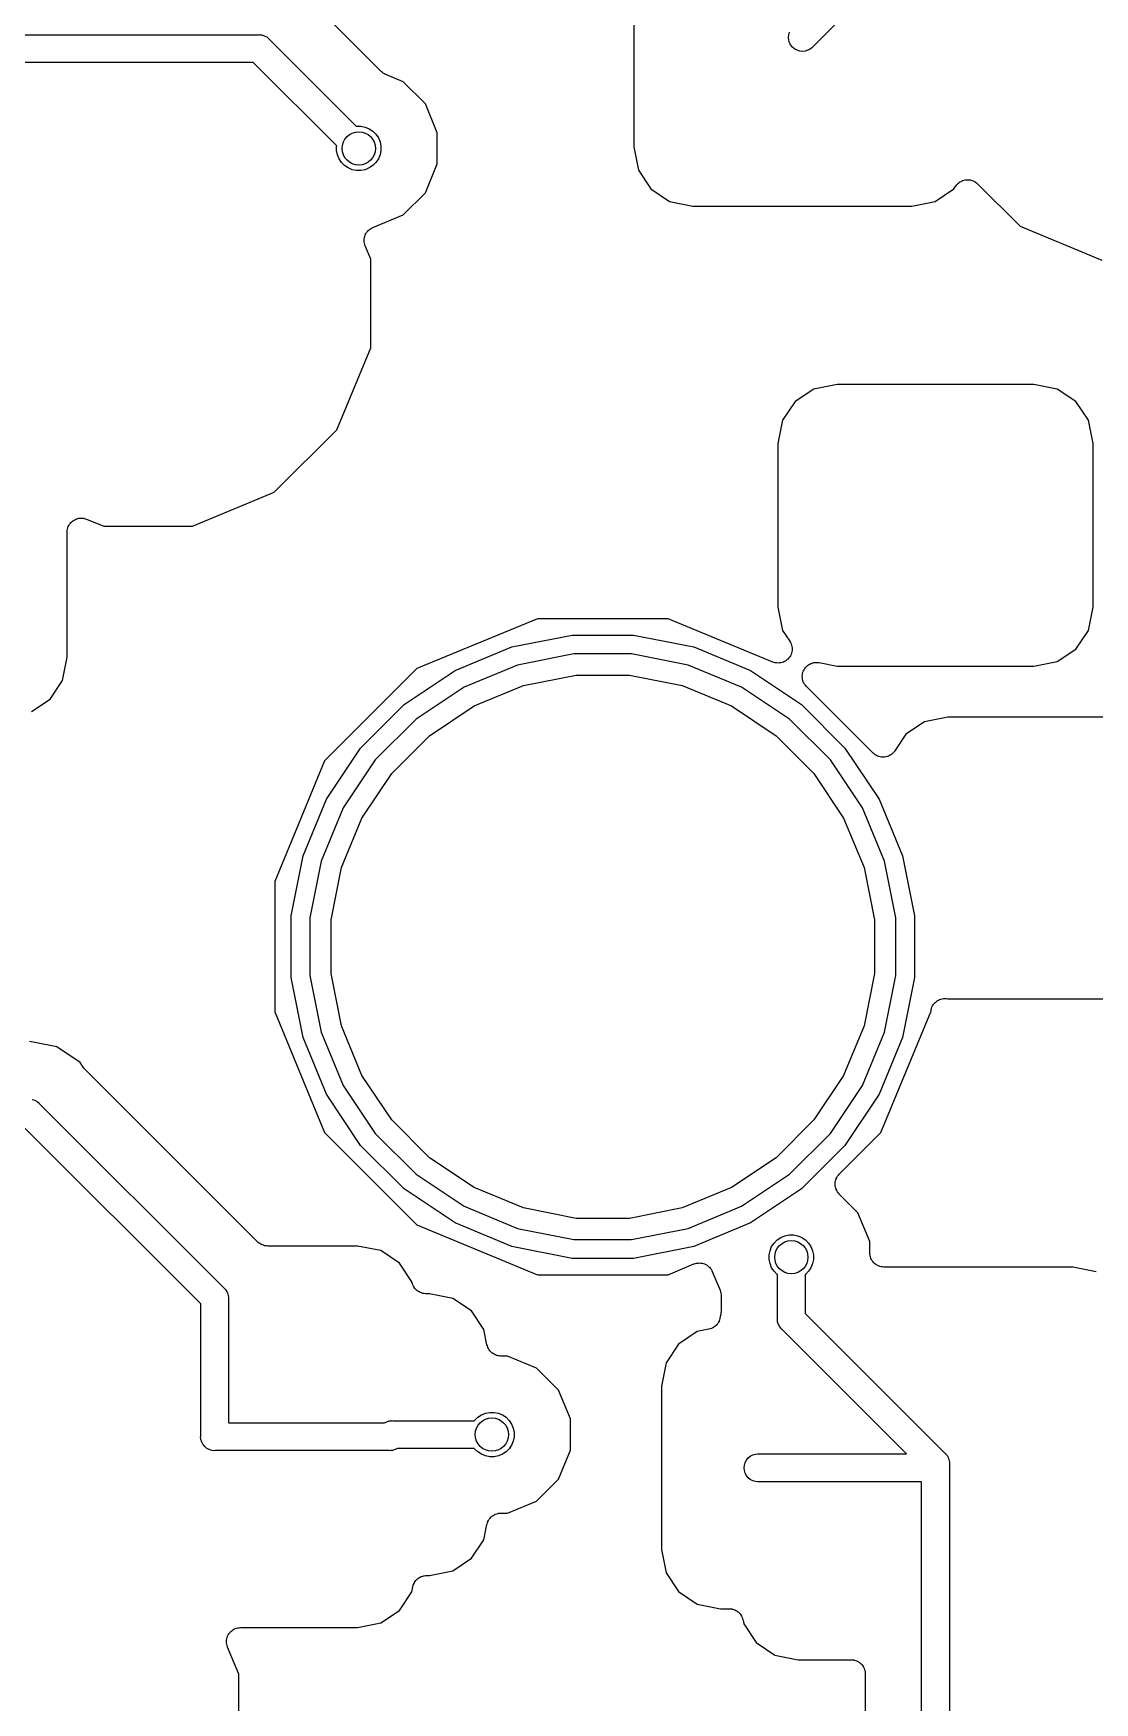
# Model space of a CAD drawing. Extents: x 0.4 to 11.3, y -7.9 to -0.4.
# Drawn here: x 4.9 to 5.277, y -4.111 to -3.518 of the extents above; entities that cross this region are included whole.
import ezdxf

# ---------------------------------------------------------------- set-up
doc = ezdxf.new("R2010")
doc.units = 0
doc.header["$MEASUREMENT"] = 0
doc.layers.add('BLACK', color=7, linetype='CONTINUOUS')

msp = doc.modelspace()

# ---------------------------------------------------------------- linework, layer by layer
at = {"layer": 'BLACK', "linetype": 'CONTINUOUS'}
for p, q in [((5.22378, -3.47609), (5.17654, -3.52334)), ((5.11337, -3.48081), (5.11337, -3.55856)), ((5.02371, -3.53177), (5.00466, -3.51272)), ((4.83489, -3.5187), (4.98007, -3.5187)), ((4.98007, -3.5187), (4.98031, -3.51868)), ((4.98031, -3.51868), (4.98056, -3.5187)), ((4.98056, -3.5187), (4.98056, -3.5187)), ((4.98056, -3.5187), (4.98128, -3.51877)), ((4.98128, -3.51877), (4.98221, -3.51905)), ((4.98221, -3.51905), (4.98306, -3.51951)), ((4.98306, -3.51951), (4.98381, -3.52013)), ((4.98381, -3.52013), (4.98397, -3.52031)), ((4.98397, -3.52031), (5.01486, -3.5512)), ((5.16828, -3.51969), (5.16838, -3.51872)), ((5.16838, -3.52065), (5.16828, -3.51969)), ((5.16838, -3.51872), (5.16866, -3.51779)), ((5.16866, -3.52158), (5.16838, -3.52065)), ((5.16912, -3.52243), (5.16866, -3.52158)), ((5.16973, -3.52318), (5.16912, -3.52243)), ((5.17048, -3.5238), (5.16973, -3.52318)), ((5.17134, -3.52425), (5.17048, -3.5238)), ((5.17226, -3.52454), (5.17134, -3.52425)), ((5.17323, -3.52463), (5.17226, -3.52454)), ((5.17419, -3.52454), (5.17323, -3.52463)), ((5.17512, -3.52425), (5.17419, -3.52454)), ((5.17598, -3.5238), (5.17512, -3.52425)), ((5.17654, -3.52334), (5.17598, -3.5238)), ((4.97828, -3.52854), (4.83668, -3.52854)), ((5.0079, -3.55816), (4.97828, -3.52854)), ((5.02406, -3.53206), (5.02371, -3.53177)), ((5.02441, -3.53235), (5.02406, -3.53206)), ((5.02444, -3.53237), (5.02441, -3.53235)), ((5.02446, -3.53239), (5.02444, -3.53237)), ((5.02486, -3.5326), (5.02446, -3.53239)), ((5.02526, -3.53283), (5.02486, -3.5326)), ((5.02532, -3.53285), (5.02526, -3.53283)), ((5.02533, -3.53285), (5.02532, -3.53285)), ((5.02532, -3.53285), (5.02532, -3.53285)), ((5.02532, -3.53285), (5.02532, -3.53285)), ((5.03154, -3.53542), (5.02533, -3.53285)), ((5.03938, -3.54327), (5.03154, -3.53542)), ((5.04362, -3.55351), (5.03938, -3.54327)), ((5.01486, -3.5512), (5.01497, -3.55118)), ((5.01497, -3.55118), (5.01652, -3.55118)), ((5.01652, -3.55118), (5.01804, -3.55148)), ((5.01804, -3.55148), (5.01948, -3.55208)), ((5.01948, -3.55208), (5.02077, -3.55294)), ((5.02077, -3.55294), (5.02186, -3.55404)), ((5.02186, -3.55404), (5.02273, -3.55533)), ((5.02273, -3.55533), (5.02332, -3.55676)), ((5.04362, -3.5646), (5.04362, -3.55351)), ((5.00787, -3.55828), (5.0079, -3.55816)), ((5.00787, -3.55983), (5.00787, -3.55828)), ((5.00818, -3.56135), (5.00787, -3.55983)), ((5.00877, -3.56278), (5.00818, -3.56135)), ((5.02332, -3.56135), (5.02273, -3.56278)), ((5.02332, -3.55676), (5.02362, -3.55828)), ((5.02362, -3.55983), (5.02332, -3.56135)), ((5.02362, -3.55828), (5.02362, -3.55983)), ((5.11337, -3.55856), (5.11502, -3.56686)), ((5.00963, -3.56407), (5.00877, -3.56278)), ((5.01073, -3.56517), (5.00963, -3.56407)), ((5.01202, -3.56603), (5.01073, -3.56517)), ((5.01345, -3.56663), (5.01202, -3.56603)), ((5.01497, -3.56693), (5.01345, -3.56663)), ((5.01652, -3.56693), (5.01497, -3.56693)), ((5.01804, -3.56663), (5.01652, -3.56693)), ((5.01948, -3.56603), (5.01804, -3.56663)), ((5.02077, -3.56517), (5.01948, -3.56603)), ((5.02186, -3.56407), (5.02077, -3.56517)), ((5.02273, -3.56278), (5.02186, -3.56407)), ((5.03938, -3.57484), (5.04362, -3.5646)), ((5.11502, -3.56686), (5.11944, -3.57347)), ((5.11944, -3.57347), (5.12605, -3.57789)), ((5.2204, -3.57789), (5.22702, -3.57347)), ((5.22702, -3.57347), (5.22774, -3.5724)), ((5.22774, -3.5724), (5.22776, -3.57237)), ((5.22776, -3.57236), (5.22778, -3.57234)), ((5.22776, -3.57237), (5.22776, -3.57236)), ((5.22776, -3.57237), (5.22776, -3.57237)), ((5.22778, -3.57234), (5.22808, -3.57198)), ((5.22808, -3.57198), (5.22838, -3.57162)), ((5.22838, -3.57162), (5.2284, -3.57161)), ((5.2284, -3.57161), (5.22841, -3.57159)), ((5.22841, -3.57159), (5.22877, -3.5713)), ((5.22877, -3.5713), (5.22914, -3.571)), ((5.22914, -3.571), (5.22916, -3.57099)), ((5.22916, -3.57099), (5.22917, -3.57098)), ((5.22917, -3.57098), (5.22959, -3.57077)), ((5.22959, -3.57077), (5.23001, -3.57055)), ((5.23001, -3.57055), (5.23002, -3.57054)), ((5.23002, -3.57054), (5.23003, -3.57053)), ((5.23003, -3.57053), (5.23049, -3.5704)), ((5.23049, -3.5704), (5.23094, -3.57027)), ((5.23094, -3.57027), (5.23096, -3.57027)), ((5.23096, -3.57027), (5.23097, -3.57026)), ((5.23097, -3.57026), (5.23144, -3.57022)), ((5.23144, -3.57022), (5.23191, -3.57018)), ((5.23191, -3.57018), (5.23193, -3.57018)), ((5.23193, -3.57018), (5.23194, -3.57018)), ((5.23194, -3.57018), (5.23241, -3.57023)), ((5.23241, -3.57023), (5.23288, -3.57027)), ((5.23288, -3.57027), (5.2329, -3.57028)), ((5.2329, -3.57028), (5.23291, -3.57028)), ((5.23291, -3.57028), (5.23336, -3.57042)), ((5.23336, -3.57042), (5.23382, -3.57056)), ((5.23382, -3.57056), (5.23383, -3.57057)), ((5.23383, -3.57057), (5.23384, -3.57057)), ((5.23384, -3.57057), (5.23426, -3.5708)), ((5.23426, -3.5708), (5.23468, -3.57102)), ((5.23468, -3.57102), (5.23469, -3.57103)), ((5.23469, -3.57103), (5.2347, -3.57104)), ((5.2347, -3.57104), (5.23506, -3.57134)), ((5.23506, -3.57134), (5.23543, -3.57164)), ((5.23543, -3.57164), (5.25049, -3.5867)), ((5.03154, -3.58269), (5.03938, -3.57484)), ((5.12605, -3.57789), (5.13435, -3.57954)), ((5.13435, -3.57954), (5.21211, -3.57954)), ((5.21211, -3.57954), (5.2204, -3.57789)), ((5.02074, -3.58716), (5.03154, -3.58269)), ((5.01765, -3.59172), (5.0177, -3.59125)), ((5.0177, -3.59125), (5.01775, -3.59078)), ((5.01775, -3.59078), (5.01776, -3.59077)), ((5.01776, -3.59075), (5.0179, -3.5903)), ((5.01776, -3.59077), (5.01776, -3.59075)), ((5.0179, -3.5903), (5.01804, -3.58985)), ((5.01804, -3.58985), (5.01805, -3.58983)), ((5.01805, -3.58982), (5.01827, -3.58941)), ((5.01805, -3.58983), (5.01805, -3.58982)), ((5.01827, -3.58941), (5.0185, -3.58899)), ((5.0185, -3.58899), (5.01851, -3.58898)), ((5.01851, -3.58898), (5.01852, -3.58896)), ((5.01852, -3.58896), (5.01882, -3.5886)), ((5.01882, -3.5886), (5.01912, -3.58824)), ((5.01912, -3.58824), (5.01913, -3.58823)), ((5.01913, -3.58823), (5.01914, -3.58821)), ((5.01914, -3.58821), (5.01951, -3.58792)), ((5.01951, -3.58792), (5.01988, -3.58762)), ((5.01988, -3.58762), (5.01989, -3.58761)), ((5.01989, -3.58761), (5.0199, -3.5876)), ((5.0199, -3.5876), (5.02032, -3.58738)), ((5.02032, -3.58738), (5.02074, -3.58716)), ((5.25049, -3.5867), (5.27955, -3.59874)), ((5.01765, -3.59174), (5.01765, -3.59172)), ((5.01765, -3.59175), (5.01765, -3.59174)), ((5.01769, -3.59222), (5.01765, -3.59175)), ((5.01773, -3.59269), (5.01769, -3.59222)), ((5.01774, -3.59271), (5.01773, -3.59269)), ((5.01774, -3.59272), (5.01774, -3.59271)), ((5.01787, -3.59317), (5.01774, -3.59272)), ((5.018, -3.59363), (5.01787, -3.59317)), ((5.01802, -3.59366), (5.018, -3.59363)), ((5.01803, -3.59369), (5.01802, -3.59366)), ((5.01802, -3.59366), (5.01802, -3.59366)), ((5.01802, -3.59366), (5.01802, -3.59366)), ((5.02, -3.59845), (5.01803, -3.59369)), ((5.02, -3.6299), (5.02, -3.59845)), ((5.00796, -3.65895), (5.02, -3.6299)), ((5.17724, -3.64455), (5.17062, -3.64897)), ((5.18553, -3.6429), (5.17724, -3.64455)), ((5.25541, -3.6429), (5.18553, -3.6429)), ((5.26371, -3.64455), (5.25541, -3.6429)), ((5.27032, -3.64897), (5.26371, -3.64455)), ((5.17062, -3.64897), (5.1662, -3.65558)), ((5.27475, -3.65558), (5.27032, -3.64897)), ((5.1662, -3.65558), (5.16455, -3.66388)), ((5.2764, -3.66388), (5.27475, -3.65558)), ((4.98573, -3.68119), (5.00796, -3.65895)), ((5.16455, -3.66388), (5.16455, -3.72195)), ((5.2764, -3.72195), (5.2764, -3.66388)), ((4.95667, -3.69323), (4.98573, -3.68119)), ((4.9131, -3.6925), (4.9134, -3.69214)), ((4.9134, -3.69214), (4.91371, -3.69177)), ((4.91371, -3.69177), (4.91372, -3.69177)), ((4.91372, -3.69176), (4.91409, -3.69146)), ((4.91372, -3.69177), (4.91372, -3.69176)), ((4.91409, -3.69146), (4.91446, -3.69116)), ((4.91446, -3.69116), (4.91447, -3.69115)), ((4.91447, -3.69115), (4.91448, -3.69114)), ((4.91448, -3.69114), (4.91491, -3.69092)), ((4.91491, -3.69092), (4.91532, -3.6907)), ((4.91532, -3.6907), (4.91534, -3.6907)), ((4.91534, -3.6907), (4.91535, -3.69069)), ((4.91535, -3.69069), (4.9158, -3.69056)), ((4.9158, -3.69056), (4.91626, -3.69042)), ((4.91626, -3.69042), (4.91627, -3.69042)), ((4.91627, -3.69042), (4.91629, -3.69042)), ((4.91629, -3.69042), (4.91676, -3.69037)), ((4.91676, -3.69037), (4.91723, -3.69033)), ((4.91723, -3.69033), (4.91724, -3.69033)), ((4.91724, -3.69033), (4.91726, -3.69033)), ((4.91726, -3.69033), (4.91773, -3.69038)), ((4.91773, -3.69038), (4.9182, -3.69042)), ((4.9182, -3.69042), (4.91821, -3.69043)), ((4.91821, -3.69043), (4.91823, -3.69043)), ((4.91823, -3.69043), (4.91868, -3.69057)), ((4.91868, -3.69057), (4.91914, -3.69071)), ((4.91914, -3.69071), (4.92522, -3.69323)), ((4.91222, -3.69526), (4.91228, -3.69478)), ((4.91222, -3.69528), (4.91222, -3.69526)), ((4.91222, -3.69533), (4.91222, -3.69528)), ((4.91222, -3.69528), (4.91222, -3.69528)), ((4.91222, -3.69528), (4.91222, -3.69528)), ((4.91222, -3.73967), (4.91222, -3.69533)), ((4.91228, -3.69478), (4.91233, -3.69431)), ((4.91233, -3.69429), (4.91247, -3.69384)), ((4.91233, -3.6943), (4.91233, -3.69429)), ((4.91233, -3.69431), (4.91233, -3.6943)), ((4.91247, -3.69384), (4.91262, -3.69338)), ((4.91262, -3.69337), (4.91263, -3.69336)), ((4.91262, -3.69338), (4.91262, -3.69337)), ((4.91263, -3.69336), (4.91285, -3.69294)), ((4.91285, -3.69294), (4.91308, -3.69252)), ((4.91308, -3.69252), (4.91309, -3.69251)), ((4.91309, -3.69251), (4.9131, -3.6925)), ((4.92522, -3.69323), (4.95667, -3.69323)), ((5.16455, -3.72195), (5.1662, -3.73024)), ((5.27475, -3.73024), (5.2764, -3.72195)), ((5.0792, -3.72606), (5.03639, -3.74379)), ((5.12553, -3.72606), (5.0792, -3.72606)), ((5.16267, -3.74145), (5.12553, -3.72606)), ((5.07008, -3.73611), (5.09146, -3.73186)), ((5.09146, -3.73186), (5.11326, -3.73186)), ((5.11326, -3.73186), (5.13464, -3.73611)), ((5.1662, -3.73024), (5.16874, -3.73405)), ((5.27032, -3.73686), (5.27475, -3.73024)), ((4.91057, -3.74796), (4.91222, -3.73967)), ((5.04994, -3.74445), (5.07008, -3.73611)), ((5.09212, -3.73852), (5.07203, -3.74251)), ((5.11261, -3.73852), (5.09212, -3.73852)), ((5.1327, -3.74251), (5.11261, -3.73852)), ((5.13464, -3.73611), (5.15478, -3.74445)), ((5.16872, -3.73964), (5.16841, -3.74001)), ((5.16873, -3.73963), (5.16872, -3.73964)), ((5.16872, -3.73964), (5.16872, -3.73964)), ((5.16896, -3.73921), (5.16873, -3.73963)), ((5.16874, -3.73405), (5.16877, -3.7341)), ((5.16877, -3.7341), (5.16878, -3.7341)), ((5.16878, -3.7341), (5.16878, -3.7341)), ((5.16878, -3.7341), (5.16878, -3.73411)), ((5.16878, -3.73411), (5.16901, -3.73455)), ((5.16919, -3.73879), (5.16896, -3.73921)), ((5.16901, -3.73455), (5.16923, -3.73497)), ((5.16933, -3.73832), (5.16919, -3.73878)), ((5.16919, -3.73878), (5.16919, -3.73878)), ((5.16919, -3.73878), (5.16919, -3.73879)), ((5.16923, -3.73497), (5.16923, -3.73497)), ((5.16923, -3.73497), (5.16923, -3.73498)), ((5.16923, -3.73498), (5.16937, -3.73544)), ((5.16948, -3.73786), (5.16933, -3.73832)), ((5.16937, -3.73544), (5.1695, -3.7359)), ((5.16953, -3.73737), (5.16948, -3.73784)), ((5.16948, -3.73784), (5.16948, -3.73785)), ((5.16948, -3.73785), (5.16948, -3.73786)), ((5.1695, -3.7359), (5.1695, -3.73591)), ((5.1695, -3.73591), (5.1695, -3.73591)), ((5.1695, -3.73591), (5.16954, -3.73639)), ((5.16959, -3.73689), (5.16953, -3.73737)), ((5.16954, -3.73639), (5.16959, -3.73687)), ((5.16959, -3.73687), (5.16959, -3.73688)), ((5.16959, -3.73688), (5.16959, -3.73689)), ((5.26371, -3.74128), (5.27032, -3.73686)), ((5.03639, -3.74379), (5.00363, -3.77655)), ((5.03182, -3.75656), (5.04994, -3.74445)), ((5.07203, -3.74251), (5.0531, -3.75035)), ((5.15163, -3.75035), (5.1327, -3.74251)), ((5.15478, -3.74445), (5.17291, -3.75656)), ((5.16314, -3.74159), (5.16267, -3.74145)), ((5.16359, -3.74173), (5.16314, -3.74159)), ((5.1636, -3.74173), (5.16359, -3.74173)), ((5.16361, -3.74173), (5.1636, -3.74173)), ((5.16408, -3.74178), (5.16361, -3.74173)), ((5.16456, -3.74183), (5.16408, -3.74178)), ((5.16457, -3.74183), (5.16456, -3.74183)), ((5.16458, -3.74183), (5.16457, -3.74183)), ((5.16505, -3.74178), (5.16458, -3.74183)), ((5.16554, -3.74174), (5.16505, -3.74178)), ((5.16555, -3.74174), (5.16554, -3.74174)), ((5.16554, -3.74174), (5.16554, -3.74174)), ((5.16601, -3.7416), (5.16555, -3.74174)), ((5.16647, -3.74146), (5.16601, -3.7416)), ((5.16648, -3.74146), (5.16647, -3.74146)), ((5.1669, -3.74123), (5.16648, -3.74146)), ((5.16648, -3.74146), (5.16648, -3.74146)), ((5.16734, -3.74101), (5.1669, -3.74123)), ((5.16735, -3.741), (5.16734, -3.741)), ((5.16734, -3.741), (5.16734, -3.74101)), ((5.16772, -3.74069), (5.16735, -3.741)), ((5.16809, -3.74039), (5.16772, -3.74069)), ((5.1681, -3.74039), (5.16809, -3.74039)), ((5.16841, -3.74001), (5.1681, -3.74038)), ((5.1681, -3.74038), (5.1681, -3.74039)), ((5.17323, -3.74603), (5.17328, -3.74556)), ((5.17328, -3.74554), (5.17342, -3.74509)), ((5.17328, -3.74555), (5.17328, -3.74554)), ((5.17328, -3.74556), (5.17328, -3.74555)), ((5.17342, -3.74509), (5.17357, -3.74462)), ((5.17357, -3.74461), (5.1738, -3.74419)), ((5.17357, -3.74462), (5.17357, -3.74461)), ((5.17357, -3.74462), (5.17357, -3.74462)), ((5.1738, -3.74419), (5.17403, -3.74377)), ((5.17403, -3.74376), (5.17404, -3.74375)), ((5.17403, -3.74377), (5.17403, -3.74376)), ((5.17404, -3.74375), (5.17435, -3.74338)), ((5.17435, -3.74338), (5.17465, -3.74301)), ((5.17465, -3.74301), (5.17466, -3.74301)), ((5.17466, -3.743), (5.17505, -3.74269)), ((5.17466, -3.74301), (5.17466, -3.743)), ((5.17505, -3.74269), (5.17541, -3.7424)), ((5.17541, -3.7424), (5.17542, -3.74239)), ((5.17542, -3.74239), (5.17585, -3.74217)), ((5.17542, -3.74239), (5.17542, -3.74239)), ((5.17585, -3.74217), (5.17627, -3.74194)), ((5.17627, -3.74194), (5.17628, -3.74194)), ((5.17628, -3.74194), (5.17674, -3.7418)), ((5.17628, -3.74194), (5.17628, -3.74194)), ((5.17674, -3.7418), (5.17721, -3.74166)), ((5.17721, -3.74166), (5.17721, -3.74166)), ((5.17721, -3.74166), (5.17722, -3.74166)), ((5.17722, -3.74166), (5.1777, -3.74161)), ((5.1777, -3.74161), (5.17818, -3.74156)), ((5.17818, -3.74156), (5.17818, -3.74157)), ((5.17818, -3.74157), (5.17819, -3.74157)), ((5.17819, -3.74157), (5.17867, -3.74161)), ((5.17867, -3.74161), (5.17915, -3.74166)), ((5.17915, -3.74166), (5.18553, -3.74293)), ((5.18553, -3.74293), (5.25541, -3.74293)), ((5.25541, -3.74293), (5.26371, -3.74128)), ((4.90615, -3.75458), (4.91057, -3.74796)), ((5.0531, -3.75035), (5.03606, -3.76173)), ((5.05667, -3.75704), (5.07423, -3.74977)), ((5.07423, -3.74977), (5.09286, -3.74606)), ((5.09286, -3.74606), (5.11186, -3.74606)), ((5.11186, -3.74606), (5.1305, -3.74977)), ((5.1305, -3.74977), (5.14805, -3.75704)), ((5.16866, -3.76173), (5.15163, -3.75035)), ((5.17317, -3.74651), (5.17323, -3.74603)), ((5.17317, -3.74652), (5.17317, -3.74651)), ((5.17317, -3.74653), (5.17317, -3.74652)), ((5.17322, -3.747), (5.17317, -3.74653)), ((5.17326, -3.74748), (5.17322, -3.747)), ((5.17326, -3.74749), (5.17326, -3.74748)), ((5.17326, -3.7475), (5.17326, -3.74749)), ((5.1734, -3.74796), (5.17326, -3.7475)), ((5.17353, -3.74842), (5.1734, -3.74796)), ((5.17353, -3.74843), (5.17353, -3.74842)), ((5.17354, -3.74843), (5.17353, -3.74843)), ((5.17376, -3.74886), (5.17354, -3.74843)), ((5.17398, -3.74929), (5.17376, -3.74886)), ((5.17399, -3.7493), (5.17398, -3.74929)), ((5.17398, -3.74929), (5.17398, -3.74929)), ((5.17428, -3.74967), (5.17399, -3.7493)), ((5.17459, -3.75005), (5.17428, -3.74967)), ((5.1746, -3.75006), (5.17459, -3.75005)), ((5.17464, -3.7501), (5.1746, -3.75006)), ((5.1746, -3.75006), (5.1746, -3.75006)), ((5.1746, -3.75006), (5.1746, -3.75006)), ((5.19832, -3.77378), (5.17464, -3.7501)), ((4.89954, -3.759), (4.90615, -3.75458)), ((5.0164, -3.77198), (5.03182, -3.75656)), ((5.04087, -3.7676), (5.05667, -3.75704)), ((5.14805, -3.75704), (5.16385, -3.7676)), ((5.17291, -3.75656), (5.18832, -3.77198)), ((5.03606, -3.76173), (5.02158, -3.77622)), ((5.18315, -3.77622), (5.16866, -3.76173)), ((5.21661, -3.76266), (5.20999, -3.76708)), ((5.2249, -3.76101), (5.21661, -3.76266)), ((5.29478, -3.76101), (5.2249, -3.76101)), ((5.02744, -3.78103), (5.04087, -3.7676)), ((5.16385, -3.7676), (5.17729, -3.78103)), ((5.20999, -3.76708), (5.20601, -3.77303)), ((5.00429, -3.7901), (5.0164, -3.77198)), ((5.18832, -3.77198), (5.20043, -3.7901)), ((5.19868, -3.77408), (5.19832, -3.77378)), ((5.19905, -3.77439), (5.19868, -3.77408)), ((5.19906, -3.77439), (5.19905, -3.77439)), ((5.19908, -3.7744), (5.19906, -3.77439)), ((5.19949, -3.77463), (5.19908, -3.7744)), ((5.19991, -3.77485), (5.19949, -3.77463)), ((5.19992, -3.77486), (5.19991, -3.77485)), ((5.19994, -3.77487), (5.19992, -3.77486)), ((5.20039, -3.775), (5.19994, -3.77487)), ((5.20084, -3.77514), (5.20039, -3.775)), ((5.20085, -3.77515), (5.20084, -3.77514)), ((5.20087, -3.77515), (5.20085, -3.77515)), ((5.20135, -3.7752), (5.20087, -3.77515)), ((5.20181, -3.77525), (5.20135, -3.7752)), ((5.20182, -3.77525), (5.20181, -3.77525)), ((5.20184, -3.77525), (5.20182, -3.77525)), ((5.20232, -3.7752), (5.20184, -3.77525)), ((5.20278, -3.77516), (5.20232, -3.7752)), ((5.2028, -3.77516), (5.20278, -3.77516)), ((5.20281, -3.77516), (5.2028, -3.77516)), ((5.20327, -3.77502), (5.20281, -3.77516)), ((5.20372, -3.77489), (5.20327, -3.77502)), ((5.20373, -3.77488), (5.20372, -3.77489)), ((5.20375, -3.77488), (5.20373, -3.77488)), ((5.20417, -3.77466), (5.20375, -3.77488)), ((5.20458, -3.77444), (5.20417, -3.77466)), ((5.2046, -3.77443), (5.20458, -3.77444)), ((5.20461, -3.77442), (5.2046, -3.77443)), ((5.20498, -3.77412), (5.20461, -3.77442)), ((5.20535, -3.77383), (5.20498, -3.77412)), ((5.20536, -3.77382), (5.20535, -3.77383)), ((5.20537, -3.77381), (5.20536, -3.77382)), ((5.20567, -3.77344), (5.20537, -3.77381)), ((5.20598, -3.77308), (5.20567, -3.77344)), ((5.20599, -3.77306), (5.20598, -3.77308)), ((5.20601, -3.77303), (5.20599, -3.77306)), ((5.20599, -3.77306), (5.20599, -3.77306)), ((5.20599, -3.77306), (5.20599, -3.77306)), ((5.00363, -3.77655), (4.98591, -3.81936)), ((5.02158, -3.77622), (5.0102, -3.79326)), ((5.01688, -3.79683), (5.02744, -3.78103)), ((5.17729, -3.78103), (5.18784, -3.79683)), ((5.19453, -3.79326), (5.18315, -3.77622)), ((4.99595, -3.81024), (5.00429, -3.7901)), ((5.20043, -3.7901), (5.20877, -3.81024)), ((5.0102, -3.79326), (5.00236, -3.81218)), ((5.00961, -3.81438), (5.01688, -3.79683)), ((5.18784, -3.79683), (5.19511, -3.81438)), ((5.20237, -3.81218), (5.19453, -3.79326)), ((4.9917, -3.83162), (4.99595, -3.81024)), ((5.20877, -3.81024), (5.21303, -3.83162)), ((5.00236, -3.81218), (4.99836, -3.83228)), ((5.00591, -3.83302), (5.00961, -3.81438)), ((5.19511, -3.81438), (5.19882, -3.83302)), ((5.20637, -3.83228), (5.20237, -3.81218)), ((4.98591, -3.81936), (4.98591, -3.86568)), ((4.9917, -3.85342), (4.9917, -3.83162)), ((4.99836, -3.83228), (4.99836, -3.85276)), ((5.00591, -3.85202), (5.00591, -3.83302)), ((5.19882, -3.83302), (5.19882, -3.85202)), ((5.20637, -3.85276), (5.20637, -3.83228)), ((5.21303, -3.83162), (5.21303, -3.85342)), ((5.00961, -3.87066), (5.00591, -3.85202)), ((5.19882, -3.85202), (5.19511, -3.87066)), ((4.99595, -3.8748), (4.9917, -3.85342)), ((4.99836, -3.85276), (5.00236, -3.87286)), ((5.20237, -3.87286), (5.20637, -3.85276)), ((5.21303, -3.85342), (5.20877, -3.8748)), ((5.21907, -3.86443), (5.21921, -3.86398)), ((5.21921, -3.86398), (5.21922, -3.86397)), ((5.21922, -3.86395), (5.21945, -3.86354)), ((5.21922, -3.86397), (5.21922, -3.86395)), ((5.21945, -3.86354), (5.21968, -3.86312)), ((5.21968, -3.86312), (5.21969, -3.86311)), ((5.21969, -3.8631), (5.22, -3.86274)), ((5.21969, -3.86311), (5.21969, -3.8631)), ((5.22, -3.86274), (5.2203, -3.86237)), ((5.2203, -3.86237), (5.22031, -3.86236)), ((5.22031, -3.86236), (5.22032, -3.86235)), ((5.22032, -3.86235), (5.22069, -3.86205)), ((5.22069, -3.86205), (5.22106, -3.86176)), ((5.22106, -3.86176), (5.22107, -3.86175)), ((5.22107, -3.86175), (5.22108, -3.86174)), ((5.22108, -3.86174), (5.2215, -3.86152)), ((5.2215, -3.86152), (5.22192, -3.8613)), ((5.22192, -3.8613), (5.22193, -3.86129)), ((5.22193, -3.86129), (5.22195, -3.86129)), ((5.22195, -3.86129), (5.2224, -3.86116)), ((5.2224, -3.86116), (5.22285, -3.86102)), ((5.22285, -3.86102), (5.22287, -3.86102)), ((5.22287, -3.86102), (5.22288, -3.86101)), ((5.22288, -3.86101), (5.22335, -3.86097)), ((5.22335, -3.86097), (5.22382, -3.86092)), ((5.22382, -3.86092), (5.22384, -3.86092)), ((5.22384, -3.86092), (5.22385, -3.86092)), ((5.22385, -3.86092), (5.22432, -3.86097)), ((5.22432, -3.86097), (5.22479, -3.86102)), ((5.22479, -3.86102), (5.2249, -3.86104)), ((5.2249, -3.86104), (5.29478, -3.86104)), ((4.98591, -3.86568), (5.00363, -3.90849)), ((5.20109, -3.90849), (5.21885, -3.86562)), ((5.21885, -3.86562), (5.21887, -3.86538)), ((5.21887, -3.86538), (5.21892, -3.86491)), ((5.21892, -3.86491), (5.21893, -3.8649)), ((5.21893, -3.86488), (5.21907, -3.86443)), ((5.21893, -3.8649), (5.21893, -3.86488)), ((4.90079, -3.87656), (4.89882, -3.87617)), ((5.00429, -3.89494), (4.99595, -3.8748)), ((5.00236, -3.87286), (5.0102, -3.89178)), ((5.01688, -3.88821), (5.00961, -3.87066)), ((5.19511, -3.87066), (5.18784, -3.88821)), ((5.19453, -3.89178), (5.20237, -3.87286)), ((5.20877, -3.8748), (5.20043, -3.89494)), ((4.90854, -3.8781), (4.90079, -3.87656)), ((4.90079, -3.87656), (4.90079, -3.87656)), ((4.91679, -3.88361), (4.90854, -3.8781)), ((4.9179, -3.88528), (4.91679, -3.88361)), ((4.91819, -3.88563), (4.9179, -3.88528)), ((4.91848, -3.88599), (4.91819, -3.88563)), ((4.91852, -3.88604), (4.91848, -3.88599)), ((4.97983, -3.94734), (4.91852, -3.88604)), ((5.0102, -3.89178), (5.02158, -3.90882)), ((5.02744, -3.90401), (5.01688, -3.88821)), ((5.18784, -3.88821), (5.17729, -3.90401)), ((5.18315, -3.90882), (5.19453, -3.89178)), ((4.89978, -3.89672), (4.90071, -3.89701)), ((4.90071, -3.89701), (4.90157, -3.89746)), ((4.90157, -3.89746), (4.90232, -3.89808)), ((4.90232, -3.89808), (4.90247, -3.89827)), ((4.90247, -3.89827), (4.96788, -3.96367)), ((5.0164, -3.91306), (5.00429, -3.89494)), ((5.20043, -3.89494), (5.18832, -3.91306)), ((5.04087, -3.91744), (5.02744, -3.90401)), ((5.17729, -3.90401), (5.16385, -3.91744)), ((4.95965, -3.96936), (4.89678, -3.9065)), ((5.00363, -3.90849), (5.03639, -3.94125)), ((5.02158, -3.90882), (5.03606, -3.9233)), ((5.16866, -3.9233), (5.18315, -3.90882)), ((5.1863, -3.92328), (5.20109, -3.90849)), ((5.03182, -3.92848), (5.0164, -3.91306)), ((5.05667, -3.928), (5.04087, -3.91744)), ((5.16385, -3.91744), (5.14805, -3.928)), ((5.18832, -3.91306), (5.17291, -3.92848)), ((5.03606, -3.9233), (5.0531, -3.93469)), ((5.15163, -3.93469), (5.16866, -3.9233)), ((5.186, -3.92364), (5.1863, -3.92328)), ((5.04994, -3.94059), (5.03182, -3.92848)), ((5.07423, -3.93527), (5.05667, -3.928)), ((5.14805, -3.928), (5.1305, -3.93527)), ((5.17291, -3.92848), (5.15478, -3.94059)), ((5.18484, -3.92676), (5.18489, -3.92629)), ((5.18484, -3.92678), (5.18484, -3.92676)), ((5.18484, -3.92679), (5.18484, -3.92678)), ((5.18488, -3.92726), (5.18484, -3.92679)), ((5.18492, -3.92773), (5.18488, -3.92726)), ((5.18489, -3.92629), (5.18494, -3.92582)), ((5.18493, -3.92775), (5.18492, -3.92773)), ((5.18493, -3.92776), (5.18493, -3.92775)), ((5.18506, -3.92821), (5.18493, -3.92776)), ((5.18494, -3.92579), (5.18508, -3.92534)), ((5.18494, -3.92581), (5.18494, -3.92579)), ((5.18494, -3.92582), (5.18494, -3.92581)), ((5.18519, -3.92867), (5.18506, -3.92821)), ((5.18508, -3.92534), (5.18522, -3.92489)), ((5.1852, -3.92868), (5.18519, -3.92867)), ((5.18521, -3.9287), (5.1852, -3.92868)), ((5.18543, -3.92912), (5.18521, -3.9287)), ((5.18522, -3.92489), (5.18523, -3.92487)), ((5.18523, -3.92486), (5.18546, -3.92444)), ((5.18523, -3.92487), (5.18523, -3.92486)), ((5.18564, -3.92953), (5.18543, -3.92912)), ((5.18546, -3.92444), (5.18568, -3.92403)), ((5.18565, -3.92955), (5.18564, -3.92953)), ((5.18568, -3.92403), (5.18569, -3.92402)), ((5.18569, -3.92402), (5.1857, -3.924)), ((5.1857, -3.924), (5.186, -3.92364)), ((5.0531, -3.93469), (5.07203, -3.94253)), ((5.09286, -3.93898), (5.07423, -3.93527)), ((5.1305, -3.93527), (5.11186, -3.93898)), ((5.1327, -3.94253), (5.15163, -3.93469)), ((5.18566, -3.92956), (5.18565, -3.92955)), ((5.18596, -3.92993), (5.18566, -3.92956)), ((5.18625, -3.9303), (5.18596, -3.92993)), ((5.18628, -3.93032), (5.18625, -3.9303)), ((5.1863, -3.93035), (5.18628, -3.93032)), ((5.18628, -3.93032), (5.18628, -3.93032)), ((5.18628, -3.93032), (5.18628, -3.93032)), ((5.19292, -3.93697), (5.1863, -3.93035)), ((5.03639, -3.94125), (5.0792, -3.95898)), ((5.07008, -3.94893), (5.04994, -3.94059)), ((5.11186, -3.93898), (5.09286, -3.93898)), ((5.15478, -3.94059), (5.13464, -3.94893)), ((5.19717, -3.94721), (5.19292, -3.93697)), ((5.07203, -3.94253), (5.09212, -3.94652)), ((5.09212, -3.94652), (5.11261, -3.94652)), ((5.11261, -3.94652), (5.1327, -3.94253)), ((5.16318, -3.94774), (5.16427, -3.94664)), ((5.16427, -3.94664), (5.16556, -3.94578)), ((5.16556, -3.94578), (5.16699, -3.94518)), ((5.16699, -3.94518), (5.16852, -3.94488)), ((5.16852, -3.94488), (5.17007, -3.94488)), ((5.17007, -3.94488), (5.17159, -3.94518)), ((5.17159, -3.94518), (5.17302, -3.94578)), ((5.17302, -3.94578), (5.17431, -3.94664)), ((5.17431, -3.94664), (5.17541, -3.94774)), ((5.19717, -3.95128), (5.19717, -3.94721)), ((4.98018, -3.94763), (4.97983, -3.94734)), ((4.98054, -3.94793), (4.98018, -3.94763)), ((4.98056, -3.94794), (4.98054, -3.94793)), ((4.98058, -3.94796), (4.98056, -3.94794)), ((4.98099, -3.94817), (4.98058, -3.94796)), ((4.98139, -3.9484), (4.98099, -3.94817)), ((4.98142, -3.94841), (4.98139, -3.9484)), ((4.98144, -3.94842), (4.98142, -3.94841)), ((4.98188, -3.94855), (4.98144, -3.94842)), ((4.98232, -3.94869), (4.98188, -3.94855)), ((4.98235, -3.9487), (4.98232, -3.94869)), ((4.98237, -3.9487), (4.98235, -3.9487)), ((4.98283, -3.94875), (4.98237, -3.9487)), ((4.98329, -3.9488), (4.98283, -3.94875)), ((4.98334, -3.9488), (4.98329, -3.9488)), ((4.98336, -3.9488), (4.98334, -3.9488)), ((4.98334, -3.9488), (4.98334, -3.9488)), ((4.98334, -3.9488), (4.98334, -3.9488)), ((5.01526, -3.9488), (4.98336, -3.9488)), ((5.02355, -3.95045), (5.01526, -3.9488)), ((5.03017, -3.95487), (5.02355, -3.95045)), ((5.09146, -3.95318), (5.07008, -3.94893)), ((5.11326, -3.95318), (5.09146, -3.95318)), ((5.13464, -3.94893), (5.11326, -3.95318)), ((5.16142, -3.95198), (5.16172, -3.95046)), ((5.16142, -3.95353), (5.16142, -3.95198)), ((5.16172, -3.95046), (5.16231, -3.94903)), ((5.16231, -3.94903), (5.16318, -3.94774)), ((5.17541, -3.94774), (5.17627, -3.94903)), ((5.17627, -3.94903), (5.17686, -3.95046)), ((5.17686, -3.95046), (5.17717, -3.95198)), ((5.17717, -3.95198), (5.17717, -3.95353)), ((5.19721, -3.95175), (5.19717, -3.95128)), ((5.19725, -3.95222), (5.19721, -3.95175)), ((5.19726, -3.95224), (5.19725, -3.95222)), ((5.19726, -3.95225), (5.19726, -3.95224)), ((5.1974, -3.9527), (5.19726, -3.95225)), ((5.19753, -3.95315), (5.1974, -3.9527)), ((5.19754, -3.95317), (5.19753, -3.95315)), ((5.19754, -3.95319), (5.19754, -3.95317)), ((5.19776, -3.9536), (5.19754, -3.95319)), ((5.03459, -3.96149), (5.03017, -3.95487)), ((5.0792, -3.95898), (5.12553, -3.95898)), ((5.12553, -3.95898), (5.13471, -3.95517)), ((5.13471, -3.95517), (5.13474, -3.95516)), ((5.13474, -3.95516), (5.13477, -3.95515)), ((5.13474, -3.95516), (5.13474, -3.95516)), ((5.13474, -3.95516), (5.13474, -3.95516)), ((5.13477, -3.95515), (5.13523, -3.95502)), ((5.13523, -3.95502), (5.13568, -3.95488)), ((5.13568, -3.95488), (5.1357, -3.95488)), ((5.1357, -3.95488), (5.13571, -3.95488)), ((5.13571, -3.95488), (5.13618, -3.95484)), ((5.13618, -3.95484), (5.13665, -3.95479)), ((5.13665, -3.95479), (5.13667, -3.95479)), ((5.13667, -3.95479), (5.13668, -3.95479)), ((5.13668, -3.95479), (5.13715, -3.95484)), ((5.13715, -3.95484), (5.13762, -3.95489)), ((5.13762, -3.95489), (5.13764, -3.9549)), ((5.13764, -3.9549), (5.13765, -3.9549)), ((5.13765, -3.9549), (5.1381, -3.95504)), ((5.1381, -3.95504), (5.13855, -3.95518)), ((5.13855, -3.95518), (5.13857, -3.95519)), ((5.13857, -3.95519), (5.13858, -3.95519)), ((5.13858, -3.95519), (5.139, -3.95542)), ((5.139, -3.95542), (5.13941, -3.95564)), ((5.13941, -3.95564), (5.13943, -3.95565)), ((5.13943, -3.95565), (5.13944, -3.95566)), ((5.13944, -3.95566), (5.1398, -3.95596)), ((5.1398, -3.95596), (5.14016, -3.95626)), ((5.14016, -3.95626), (5.14018, -3.95628)), ((5.14018, -3.95628), (5.14019, -3.95629)), ((5.14019, -3.95629), (5.14048, -3.95665)), ((5.14048, -3.95665), (5.14078, -3.95702)), ((5.14078, -3.95702), (5.14079, -3.95703)), ((5.14079, -3.95703), (5.1408, -3.95705)), ((5.1408, -3.95705), (5.14102, -3.95746)), ((5.14102, -3.95746), (5.14124, -3.95788)), ((5.14124, -3.95788), (5.14399, -3.96451)), ((5.16172, -3.95505), (5.16142, -3.95353)), ((5.16231, -3.95649), (5.16172, -3.95505)), ((5.16318, -3.95778), (5.16231, -3.95649)), ((5.16427, -3.95887), (5.16318, -3.95778)), ((5.16437, -3.95894), (5.16427, -3.95887)), ((5.16437, -3.97456), (5.16437, -3.95894)), ((5.17431, -3.95887), (5.17421, -3.95894)), ((5.17421, -3.95894), (5.17421, -3.97276)), ((5.17541, -3.95778), (5.17431, -3.95887)), ((5.17627, -3.95649), (5.17541, -3.95778)), ((5.17686, -3.95505), (5.17627, -3.95649)), ((5.17717, -3.95353), (5.17686, -3.95505)), ((5.19798, -3.95402), (5.19776, -3.9536)), ((5.19799, -3.95403), (5.19798, -3.95402)), ((5.198, -3.95405), (5.19799, -3.95403)), ((5.1983, -3.95441), (5.198, -3.95405)), ((5.19859, -3.95478), (5.1983, -3.95441)), ((5.19861, -3.95479), (5.19859, -3.95478)), ((5.19862, -3.95481), (5.19861, -3.95479)), ((5.19898, -3.95511), (5.19862, -3.95481)), ((5.19934, -3.95541), (5.19898, -3.95511)), ((5.19936, -3.95542), (5.19934, -3.95541)), ((5.19937, -3.95543), (5.19936, -3.95542)), ((5.19978, -3.95565), (5.19937, -3.95543)), ((5.2002, -3.95588), (5.19978, -3.95565)), ((5.20021, -3.95588), (5.2002, -3.95588)), ((5.20023, -3.95589), (5.20021, -3.95588)), ((5.20068, -3.95603), (5.20023, -3.95589)), ((5.20113, -3.95617), (5.20068, -3.95603)), ((5.20114, -3.95617), (5.20113, -3.95617)), ((5.20116, -3.95618), (5.20114, -3.95617)), ((5.20163, -3.95623), (5.20116, -3.95618)), ((5.2021, -3.95628), (5.20163, -3.95623)), ((5.20213, -3.95628), (5.2021, -3.95628)), ((5.20217, -3.95628), (5.20213, -3.95628)), ((5.20213, -3.95628), (5.20213, -3.95628)), ((5.20213, -3.95628), (5.20213, -3.95628)), ((5.26919, -3.95628), (5.20217, -3.95628)), ((5.27749, -3.95793), (5.26919, -3.95628)), ((4.96788, -3.96367), (4.96806, -3.96383)), ((4.96806, -3.96383), (4.96822, -3.96401)), ((4.96822, -3.96401), (4.96838, -3.96421)), ((4.96838, -3.96421), (4.96868, -3.96458)), ((4.96868, -3.96458), (4.96914, -3.96543)), ((5.03463, -3.96171), (5.03459, -3.96149)), ((5.03477, -3.96216), (5.03463, -3.96171)), ((5.0349, -3.9626), (5.03477, -3.96216)), ((5.03491, -3.96262), (5.0349, -3.9626)), ((5.03491, -3.96264), (5.03491, -3.96262)), ((5.03513, -3.96305), (5.03491, -3.96264)), ((5.03535, -3.96347), (5.03513, -3.96305)), ((5.03536, -3.96348), (5.03535, -3.96347)), ((5.03537, -3.9635), (5.03536, -3.96348)), ((5.03567, -3.96386), (5.03537, -3.9635)), ((5.03596, -3.96423), (5.03567, -3.96386)), ((5.03598, -3.96424), (5.03596, -3.96423)), ((5.03599, -3.96426), (5.03598, -3.96424)), ((5.03635, -3.96456), (5.03599, -3.96426)), ((5.03671, -3.96486), (5.03635, -3.96456)), ((5.03673, -3.96487), (5.03671, -3.96486)), ((5.03674, -3.96488), (5.03673, -3.96487)), ((5.03716, -3.9651), (5.03674, -3.96488)), ((5.14399, -3.96451), (5.14399, -3.96452)), ((5.14399, -3.96452), (5.14399, -3.96452)), ((5.14399, -3.96452), (5.14399, -3.96452)), ((5.14399, -3.96452), (5.14402, -3.96457)), ((5.14402, -3.96457), (5.14414, -3.96502)), ((5.14414, -3.96502), (5.14427, -3.96545)), ((4.95965, -4.01629), (4.95965, -3.96936)), ((4.96914, -3.96543), (4.96942, -3.96636)), ((4.96942, -3.96636), (4.96949, -3.96708)), ((4.96949, -3.96708), (4.96949, -3.96708)), ((4.96949, -3.96708), (4.96951, -3.96732)), ((4.96951, -3.96732), (4.96949, -3.96756)), ((4.96949, -3.96756), (4.96949, -4.01161)), ((5.03757, -3.96533), (5.03716, -3.9651)), ((5.03758, -3.96533), (5.03757, -3.96533)), ((5.0376, -3.96534), (5.03758, -3.96533)), ((5.03805, -3.96548), (5.0376, -3.96534)), ((5.0385, -3.96562), (5.03805, -3.96548)), ((5.03852, -3.96562), (5.0385, -3.96562)), ((5.03853, -3.96563), (5.03852, -3.96562)), ((5.039, -3.96568), (5.03853, -3.96563)), ((5.03947, -3.96573), (5.039, -3.96568)), ((5.0395, -3.96573), (5.03947, -3.96573)), ((5.03951, -3.96573), (5.0395, -3.96573)), ((5.0395, -3.96573), (5.0395, -3.96573)), ((5.03953, -3.96573), (5.03951, -3.96573)), ((5.04085, -3.96573), (5.03953, -3.96573)), ((5.04914, -3.96738), (5.04085, -3.96573)), ((5.05576, -3.9718), (5.04914, -3.96738)), ((5.14427, -3.96545), (5.14428, -3.96548)), ((5.14428, -3.96548), (5.14429, -3.96551)), ((5.14429, -3.96551), (5.14433, -3.96597)), ((5.14433, -3.96597), (5.14437, -3.96642)), ((5.14437, -3.96642), (5.14437, -3.97186)), ((5.06018, -3.97842), (5.05576, -3.9718)), ((5.14287, -3.97665), (5.14258, -3.97701)), ((5.14317, -3.9763), (5.14287, -3.97665)), ((5.14318, -3.97628), (5.14317, -3.9763)), ((5.1432, -3.97626), (5.14318, -3.97628)), ((5.14342, -3.97585), (5.1432, -3.97626)), ((5.14364, -3.97544), (5.14342, -3.97585)), ((5.14365, -3.97542), (5.14364, -3.97544)), ((5.14366, -3.9754), (5.14365, -3.97542)), ((5.1438, -3.97496), (5.14366, -3.9754)), ((5.14394, -3.97451), (5.1438, -3.97496)), ((5.14395, -3.97447), (5.14394, -3.97451)), ((5.14427, -3.97283), (5.14395, -3.97444)), ((5.14395, -3.97444), (5.14395, -3.97447)), ((5.14395, -3.97447), (5.14395, -3.97447)), ((5.14395, -3.97447), (5.14395, -3.97447)), ((5.14432, -3.97238), (5.14427, -3.97283)), ((5.14437, -3.97193), (5.14432, -3.97238)), ((5.14437, -3.97186), (5.14437, -3.97186)), ((5.14437, -3.97186), (5.14437, -3.97186)), ((5.14437, -3.97186), (5.14437, -3.97186)), ((5.14437, -3.97186), (5.14437, -3.97193)), ((5.16435, -3.9748), (5.16437, -3.97456)), ((5.16444, -3.97577), (5.16435, -3.9748)), ((5.16472, -3.9767), (5.16444, -3.97577)), ((5.16518, -3.97755), (5.16472, -3.9767)), ((5.17421, -3.97276), (5.22378, -4.02233)), ((5.06126, -3.98385), (5.06018, -3.97842)), ((5.1359, -3.97919), (5.12928, -3.98361)), ((5.14003, -3.97837), (5.1359, -3.97919)), ((5.14047, -3.97824), (5.14003, -3.97837)), ((5.14092, -3.9781), (5.14047, -3.97824)), ((5.14094, -3.97809), (5.14092, -3.9781)), ((5.14096, -3.97809), (5.14094, -3.97809)), ((5.14137, -3.97787), (5.14096, -3.97809)), ((5.14178, -3.97765), (5.14137, -3.97787)), ((5.1418, -3.97764), (5.14178, -3.97765)), ((5.14182, -3.97763), (5.1418, -3.97764)), ((5.14218, -3.97733), (5.14182, -3.97763)), ((5.14254, -3.97704), (5.14218, -3.97733)), ((5.14256, -3.97703), (5.14254, -3.97704)), ((5.14258, -3.97701), (5.14256, -3.97703)), ((5.16564, -3.97811), (5.16518, -3.97755)), ((5.16579, -3.9783), (5.16564, -3.97811)), ((5.16598, -3.97845), (5.16579, -3.9783)), ((5.21017, -4.02264), (5.16598, -3.97845)), ((5.0614, -3.9843), (5.06126, -3.98385)), ((5.06153, -3.98475), (5.0614, -3.9843)), ((5.06154, -3.98476), (5.06153, -3.98475)), ((5.06154, -3.98478), (5.06154, -3.98476)), ((5.06176, -3.9852), (5.06154, -3.98478)), ((5.06198, -3.98561), (5.06176, -3.9852)), ((5.06199, -3.98563), (5.06198, -3.98561)), ((5.062, -3.98564), (5.06199, -3.98563)), ((5.0623, -3.98601), (5.062, -3.98564)), ((5.06259, -3.98637), (5.0623, -3.98601)), ((5.06261, -3.98638), (5.06259, -3.98637)), ((5.06262, -3.9864), (5.06261, -3.98638)), ((5.06298, -3.9867), (5.06262, -3.9864)), ((5.06334, -3.987), (5.06298, -3.9867)), ((5.06336, -3.98701), (5.06334, -3.987)), ((5.06337, -3.98702), (5.06336, -3.98701)), ((5.06378, -3.98724), (5.06337, -3.98702)), ((5.06419, -3.98747), (5.06378, -3.98724)), ((5.06421, -3.98748), (5.06419, -3.98747)), ((5.06423, -3.98749), (5.06421, -3.98748)), ((5.06468, -3.98762), (5.06423, -3.98749)), ((5.06512, -3.98776), (5.06468, -3.98762)), ((5.06514, -3.98777), (5.06512, -3.98776)), ((5.06516, -3.98777), (5.06514, -3.98777)), ((5.06563, -3.98782), (5.06516, -3.98777)), ((5.06609, -3.98787), (5.06563, -3.98782)), ((5.06613, -3.98787), (5.06609, -3.98787)), ((5.06616, -3.98787), (5.06613, -3.98787)), ((5.06613, -3.98787), (5.06613, -3.98787)), ((5.06613, -3.98787), (5.06613, -3.98787)), ((5.06854, -3.98787), (5.06616, -3.98787)), ((5.07878, -3.99212), (5.06854, -3.98787)), ((5.12928, -3.98361), (5.12486, -3.99023)), ((5.08662, -3.99996), (5.07878, -3.99212)), ((5.12486, -3.99023), (5.12321, -3.99852)), ((5.09087, -4.0102), (5.08662, -3.99996)), ((5.12321, -3.99852), (5.12321, -4.05659)), ((4.96949, -4.01161), (5.02485, -4.01161)), ((5.02485, -4.01161), (5.02567, -4.01118)), ((5.02567, -4.01118), (5.02659, -4.0109)), ((5.02659, -4.0109), (5.02732, -4.01083)), ((5.02732, -4.01083), (5.02756, -4.0108)), ((5.02732, -4.01083), (5.02732, -4.01083)), ((5.02756, -4.0108), (5.0278, -4.01083)), ((5.0278, -4.01083), (5.05681, -4.01083)), ((5.05681, -4.01083), (5.05688, -4.01073)), ((5.05688, -4.01073), (5.05797, -4.00963)), ((5.05797, -4.00963), (5.05926, -4.00877)), ((5.05926, -4.00877), (5.0607, -4.00818)), ((5.0607, -4.00818), (5.06222, -4.00787)), ((5.06222, -4.00787), (5.06377, -4.00787)), ((5.06377, -4.00787), (5.06529, -4.00818)), ((5.06529, -4.00818), (5.06672, -4.00877)), ((5.06672, -4.00877), (5.06801, -4.00963)), ((5.06801, -4.00963), (5.06911, -4.01073)), ((5.06911, -4.01073), (5.06997, -4.01202)), ((5.06997, -4.01202), (5.07056, -4.01345)), ((5.09087, -4.02129), (5.09087, -4.0102)), ((4.95962, -4.01654), (4.95965, -4.01629)), ((4.95972, -4.0175), (4.95962, -4.01654)), ((4.96, -4.01843), (4.95972, -4.0175)), ((4.96036, -4.01911), (4.96, -4.01843)), ((5.07056, -4.01804), (5.06997, -4.01948)), ((5.07056, -4.01345), (5.07087, -4.01497)), ((5.07087, -4.01652), (5.07056, -4.01804)), ((5.07087, -4.01497), (5.07087, -4.01652)), ((4.96046, -4.01928), (4.96036, -4.01911)), ((4.96107, -4.02003), (4.96046, -4.01928)), ((4.96182, -4.02065), (4.96107, -4.02003)), ((4.96267, -4.0211), (4.96182, -4.02065)), ((4.9636, -4.02139), (4.96267, -4.0211)), ((4.96457, -4.02148), (4.9636, -4.02139)), ((4.96481, -4.02146), (4.96457, -4.02148)), ((5.02653, -4.02146), (4.96481, -4.02146)), ((5.02677, -4.02148), (5.02653, -4.02146)), ((5.02701, -4.02146), (5.02677, -4.02148)), ((5.02774, -4.02139), (5.02701, -4.02146)), ((5.02701, -4.02146), (5.02701, -4.02146)), ((5.02866, -4.0211), (5.02774, -4.02139)), ((5.02948, -4.02067), (5.02866, -4.0211)), ((5.05681, -4.02067), (5.02948, -4.02067)), ((5.05688, -4.02077), (5.05681, -4.02067)), ((5.05797, -4.02186), (5.05688, -4.02077)), ((5.05926, -4.02273), (5.05797, -4.02186)), ((5.0607, -4.02332), (5.05926, -4.02273)), ((5.06222, -4.02362), (5.0607, -4.02332)), ((5.06377, -4.02362), (5.06222, -4.02362)), ((5.06529, -4.02332), (5.06377, -4.02362)), ((5.06672, -4.02273), (5.06529, -4.02332)), ((5.06801, -4.02186), (5.06672, -4.02273)), ((5.06911, -4.02077), (5.06801, -4.02186)), ((5.06997, -4.01948), (5.06911, -4.02077)), ((5.08662, -4.03154), (5.09087, -4.02129)), ((5.15337, -4.02481), (5.15398, -4.02406)), ((5.15398, -4.02406), (5.15473, -4.02345)), ((5.15473, -4.02345), (5.15559, -4.02299)), ((5.15559, -4.02299), (5.15652, -4.02271)), ((5.15652, -4.02271), (5.15724, -4.02264)), ((5.15724, -4.02264), (5.21017, -4.02264)), ((5.22378, -4.02233), (5.22397, -4.02249)), ((5.22397, -4.02249), (5.22412, -4.02267)), ((5.22412, -4.02267), (5.22412, -4.02268)), ((5.22412, -4.02268), (5.22455, -4.0232)), ((5.22455, -4.0232), (5.22458, -4.02324)), ((5.22458, -4.02324), (5.22504, -4.02409)), ((5.22504, -4.02409), (5.22532, -4.02502)), ((5.15254, -4.02756), (5.15263, -4.02659)), ((5.15263, -4.02852), (5.15254, -4.02756)), ((5.15263, -4.02659), (5.15291, -4.02567)), ((5.15291, -4.02945), (5.15263, -4.02852)), ((5.15291, -4.02567), (5.15337, -4.02481)), ((5.15337, -4.03031), (5.15291, -4.02945)), ((5.22532, -4.02502), (5.22539, -4.02574)), ((5.22539, -4.02574), (5.22539, -4.02574)), ((5.22539, -4.02574), (5.22542, -4.02598)), ((5.22542, -4.02598), (5.22539, -4.02623)), ((5.22539, -4.02623), (5.22539, -4.21253)), ((5.07878, -4.03938), (5.08662, -4.03154)), ((5.15398, -4.03106), (5.15337, -4.03031)), ((5.15473, -4.03167), (5.15398, -4.03106)), ((5.15559, -4.03213), (5.15473, -4.03167)), ((5.15652, -4.03241), (5.15559, -4.03213)), ((5.15724, -4.03248), (5.15652, -4.03241)), ((5.21555, -4.03248), (5.15724, -4.03248)), ((5.21555, -4.22237), (5.21555, -4.03248)), ((5.06854, -4.04362), (5.07878, -4.03938)), ((5.06018, -4.05308), (5.06126, -4.04765)), ((5.06126, -4.04765), (5.06126, -4.04762)), ((5.06126, -4.04762), (5.06126, -4.04762)), ((5.06126, -4.04762), (5.06127, -4.04762)), ((5.06127, -4.04758), (5.06142, -4.04713)), ((5.06127, -4.04762), (5.06127, -4.04758)), ((5.06142, -4.04713), (5.06155, -4.04668)), ((5.06155, -4.04668), (5.06156, -4.04667)), ((5.06156, -4.04667), (5.06157, -4.04665)), ((5.06157, -4.04665), (5.0618, -4.04624)), ((5.0618, -4.04624), (5.06202, -4.04583)), ((5.06202, -4.04583), (5.06203, -4.04581)), ((5.06203, -4.04581), (5.06204, -4.04579)), ((5.06204, -4.04579), (5.06234, -4.04543)), ((5.06234, -4.04543), (5.06264, -4.04507)), ((5.06264, -4.04507), (5.06265, -4.04506)), ((5.06265, -4.04506), (5.06267, -4.04505)), ((5.06267, -4.04505), (5.06303, -4.04475)), ((5.06303, -4.04475), (5.0634, -4.04446)), ((5.0634, -4.04446), (5.06341, -4.04445)), ((5.06341, -4.04445), (5.06343, -4.04444)), ((5.06343, -4.04444), (5.06384, -4.04422)), ((5.06384, -4.04422), (5.06426, -4.044)), ((5.06426, -4.044), (5.06428, -4.04399)), ((5.06428, -4.04399), (5.06429, -4.04398)), ((5.06429, -4.04398), (5.06475, -4.04385)), ((5.06475, -4.04385), (5.06519, -4.04372)), ((5.06519, -4.04372), (5.06521, -4.04372)), ((5.06521, -4.04372), (5.06523, -4.04371)), ((5.06523, -4.04371), (5.0657, -4.04367)), ((5.0657, -4.04367), (5.06616, -4.04362)), ((5.06616, -4.04362), (5.06854, -4.04362)), ((5.05576, -4.05969), (5.06018, -4.05308)), ((5.04914, -4.06412), (5.05576, -4.05969)), ((5.12321, -4.05659), (5.12486, -4.06489)), ((5.0389, -4.06586), (5.03892, -4.06585)), ((5.03892, -4.06585), (5.03938, -4.06581)), ((5.03938, -4.06581), (5.03985, -4.06577)), ((5.03985, -4.06577), (5.04085, -4.06577)), ((5.04085, -4.06577), (5.04914, -4.06412)), ((5.12486, -4.06489), (5.12928, -4.07151)), ((5.03017, -4.0782), (5.03459, -4.07158)), ((5.03459, -4.07158), (5.03494, -4.06979)), ((5.03494, -4.06979), (5.03495, -4.06976)), ((5.03495, -4.06976), (5.03496, -4.06972)), ((5.03495, -4.06976), (5.03495, -4.06976)), ((5.03495, -4.06976), (5.03495, -4.06976)), ((5.03496, -4.06972), (5.0351, -4.06927)), ((5.0351, -4.06927), (5.03524, -4.06883)), ((5.03524, -4.06883), (5.03525, -4.06881)), ((5.03525, -4.06879), (5.03548, -4.06838)), ((5.03525, -4.06881), (5.03525, -4.06879)), ((5.03548, -4.06838), (5.0357, -4.06797)), ((5.0357, -4.06797), (5.03572, -4.06795)), ((5.03572, -4.06795), (5.03573, -4.06794)), ((5.03573, -4.06794), (5.03603, -4.06758)), ((5.03603, -4.06758), (5.03633, -4.06722)), ((5.03633, -4.06722), (5.03634, -4.0672)), ((5.03634, -4.0672), (5.03635, -4.06719)), ((5.03635, -4.06719), (5.03672, -4.0669)), ((5.03672, -4.0669), (5.03708, -4.0666)), ((5.03708, -4.0666), (5.0371, -4.06659)), ((5.0371, -4.06659), (5.03711, -4.06658)), ((5.03711, -4.06658), (5.03753, -4.06636)), ((5.03753, -4.06636), (5.03794, -4.06614)), ((5.03794, -4.06614), (5.03796, -4.06614)), ((5.03796, -4.06614), (5.03798, -4.06613)), ((5.03798, -4.06613), (5.03843, -4.066)), ((5.03843, -4.066), (5.03888, -4.06586)), ((5.03888, -4.06586), (5.0389, -4.06586)), ((5.12928, -4.07151), (5.1359, -4.07593)), ((5.1359, -4.07593), (5.14419, -4.07758)), ((5.14419, -4.07758), (5.14724, -4.07758)), ((5.14724, -4.07758), (5.14727, -4.07758)), ((5.14727, -4.07758), (5.14727, -4.07758)), ((5.14727, -4.07758), (5.14727, -4.07758)), ((5.14727, -4.07758), (5.14731, -4.07758)), ((5.14731, -4.07758), (5.14777, -4.07763)), ((5.14777, -4.07763), (5.14824, -4.07768)), ((5.14824, -4.07768), (5.14826, -4.07768)), ((5.14826, -4.07768), (5.14828, -4.07769)), ((5.14828, -4.07769), (5.14873, -4.07783)), ((5.01526, -4.08427), (5.02355, -4.08262)), ((5.02355, -4.08262), (5.03017, -4.0782)), ((5.14873, -4.07783), (5.14917, -4.07797)), ((5.14917, -4.07797), (5.14919, -4.07797)), ((5.14919, -4.07797), (5.14921, -4.07798)), ((5.14921, -4.07798), (5.14962, -4.07821)), ((5.14962, -4.07821), (5.15003, -4.07843)), ((5.15003, -4.07843), (5.15005, -4.07844)), ((5.15005, -4.07844), (5.15006, -4.07845)), ((5.15006, -4.07845), (5.15042, -4.07875)), ((5.15042, -4.07875), (5.15078, -4.07905)), ((5.15078, -4.07905), (5.1508, -4.07907)), ((5.1508, -4.07907), (5.15081, -4.07908)), ((5.15081, -4.07908), (5.1511, -4.07944)), ((5.1511, -4.07944), (5.1514, -4.07981)), ((5.1514, -4.07981), (5.15141, -4.07982)), ((5.15141, -4.07982), (5.15142, -4.07984)), ((5.15142, -4.07984), (5.15164, -4.08025)), ((5.15164, -4.08025), (5.15186, -4.08067)), ((5.15186, -4.08067), (5.15186, -4.08069)), ((5.15186, -4.08069), (5.15187, -4.0807)), ((5.15187, -4.0807), (5.15201, -4.08115)), ((5.15201, -4.08115), (5.15214, -4.0816)), ((5.15214, -4.0816), (5.15242, -4.083)), ((5.15242, -4.083), (5.15684, -4.08962)), ((4.96878, -4.08921), (4.96883, -4.08874)), ((4.96878, -4.08922), (4.96878, -4.08921)), ((4.96878, -4.08923), (4.96878, -4.08922)), ((4.96882, -4.08971), (4.96878, -4.08923)), ((4.96883, -4.08874), (4.96888, -4.08826)), ((4.96888, -4.08826), (4.96889, -4.08825)), ((4.96889, -4.08824), (4.96903, -4.08779)), ((4.96889, -4.08825), (4.96889, -4.08824)), ((4.96903, -4.08779), (4.96917, -4.08733)), ((4.96917, -4.08733), (4.96918, -4.08732)), ((4.96918, -4.08731), (4.96941, -4.08689)), ((4.96918, -4.08732), (4.96918, -4.08731)), ((4.96941, -4.08689), (4.96964, -4.08647)), ((4.96964, -4.08646), (4.96965, -4.08645)), ((4.96964, -4.08647), (4.96964, -4.08646)), ((4.96965, -4.08645), (4.96996, -4.08609)), ((4.96996, -4.08609), (4.97026, -4.08572)), ((4.97026, -4.08572), (4.97027, -4.08571)), ((4.97027, -4.08571), (4.97028, -4.0857)), ((4.97028, -4.0857), (4.97064, -4.08541)), ((4.97064, -4.08541), (4.97101, -4.0851)), ((4.97101, -4.0851), (4.97103, -4.0851)), ((4.97103, -4.0851), (4.97104, -4.08509)), ((4.97104, -4.08509), (4.97145, -4.08487)), ((4.97145, -4.08487), (4.97188, -4.08465)), ((4.97188, -4.08465), (4.97189, -4.08464)), ((4.97189, -4.08464), (4.9719, -4.08464)), ((4.9719, -4.08464), (4.97236, -4.0845)), ((4.97236, -4.0845), (4.97281, -4.08436)), ((4.97281, -4.08436), (4.97282, -4.08436)), ((4.97282, -4.08436), (4.97284, -4.08436)), ((4.97284, -4.08436), (4.97331, -4.08432)), ((4.97331, -4.08432), (4.97378, -4.08427)), ((4.97378, -4.08427), (5.01526, -4.08427)), ((4.96886, -4.09018), (4.96882, -4.08971)), ((4.96887, -4.09019), (4.96886, -4.09018)), ((4.96887, -4.09021), (4.96887, -4.09019)), ((4.969, -4.09066), (4.96887, -4.09021)), ((4.96914, -4.09112), (4.969, -4.09066)), ((4.96914, -4.09114), (4.96914, -4.09112)), ((4.96915, -4.09114), (4.96914, -4.09114)), ((4.96916, -4.09118), (4.96915, -4.09114)), ((4.96915, -4.09114), (4.96915, -4.09114)), ((4.97315, -4.10081), (4.96916, -4.09118)), ((5.15684, -4.08962), (5.16346, -4.09404)), ((5.16346, -4.09404), (5.17175, -4.09569)), ((4.97315, -4.13226), (4.97315, -4.10081)), ((5.17175, -4.09569), (5.19055, -4.09569)), ((5.19055, -4.09569), (5.19058, -4.09569)), ((5.19058, -4.09569), (5.19059, -4.09569)), ((5.19059, -4.09569), (5.19059, -4.09569)), ((5.19059, -4.09569), (5.19062, -4.09569)), ((5.19062, -4.09569), (5.19109, -4.09574)), ((5.19109, -4.09574), (5.19156, -4.09579)), ((5.19156, -4.09579), (5.19157, -4.09579)), ((5.19157, -4.09579), (5.19159, -4.0958)), ((5.19159, -4.0958), (5.19204, -4.09594)), ((5.19204, -4.09594), (5.19249, -4.09608)), ((5.19249, -4.09608), (5.1925, -4.09609)), ((5.1925, -4.09609), (5.19252, -4.09609)), ((5.19252, -4.09609), (5.19293, -4.09632)), ((5.19293, -4.09632), (5.19335, -4.09654)), ((5.19335, -4.09654), (5.19336, -4.09655)), ((5.19336, -4.09655), (5.19338, -4.09656)), ((5.19338, -4.09656), (5.19374, -4.09686)), ((5.19374, -4.09686), (5.1941, -4.09716)), ((5.1941, -4.09716), (5.19411, -4.09718)), ((5.19411, -4.09718), (5.19412, -4.09719)), ((5.19412, -4.09719), (5.19442, -4.09755)), ((5.19442, -4.09755), (5.19472, -4.09792)), ((5.19472, -4.09792), (5.19472, -4.09794)), ((5.19472, -4.09794), (5.19473, -4.09795)), ((5.19473, -4.09795), (5.19495, -4.09837)), ((5.19495, -4.09837), (5.19517, -4.09878)), ((5.19517, -4.09878), (5.19518, -4.0988)), ((5.19518, -4.0988), (5.19519, -4.09881)), ((5.19519, -4.09881), (5.19532, -4.09926)), ((5.19532, -4.09926), (5.19546, -4.09972)), ((5.19546, -4.09972), (5.19546, -4.09973)), ((5.19546, -4.09973), (5.19546, -4.09975)), ((5.19546, -4.09975), (5.19551, -4.10022)), ((5.19551, -4.10022), (5.19555, -4.10069)), ((5.19555, -4.10069), (5.19555, -4.20679))]:
    msp.add_line(p, q, dxfattribs=at)
at = {"layer": 'BLACK'}
for centre in [(5.01575, -3.55906), (5.16929, -3.95276), (5.06299, -4.01575)]:
    msp.add_circle(centre, 0.00591, dxfattribs=at)

doc.saveas('drawing.dxf')
